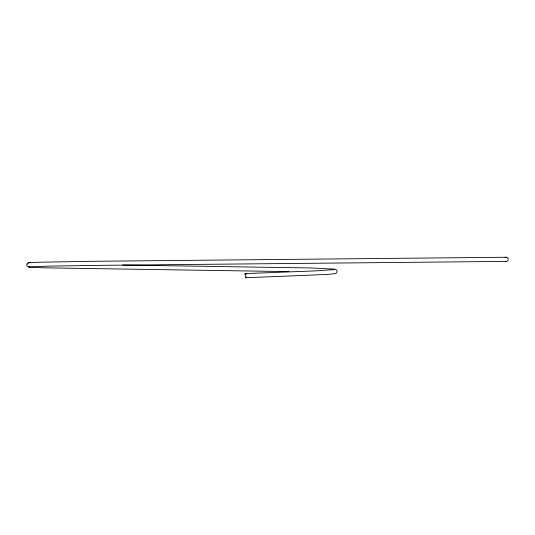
<?xml version="1.0" encoding="UTF-8"?>
<svg xmlns="http://www.w3.org/2000/svg" width="535" height="535" viewBox="0 0 535 535"><rect width="100%" height="100%" fill="white"/><g stroke="black" fill="none" stroke-linecap="round" stroke-linejoin="round"><path stroke-width="0.8" d="M27.131 263.875L26.824 265.627L28.636 267.119L43.114 267.814L289.007 271.613M27.492 263.434L28.402 262.812L37.751 262.277L86.857 261.361L506.097 257.255M26.964 264.103L27.659 263.213M244.294 274.234L245.746 273.572L316.539 270.837L334.522 269.58L333.766 269.76L334.181 269.533M28.402 262.812L29.184 262.738M29.519 262.698L30.294 262.618M29.579 266.825L28.803 266.898L50.725 266.089L105 265.293L506.585 261.401M245.879 277.023L245.906 277.745L328.035 274.408L335.478 273.566L336.582 272.843L337.124 271.339L336.448 269.894L334.335 269.138L311.711 267.981L122.622 265.026M245.779 274.288L245.746 273.572L245.906 277.745M505.08 257.73A2.087 1.926 88.9 0 1 508.176 258.773A2.087 1.926 88.9 0 1 506.036 261.394"/></g></svg>
